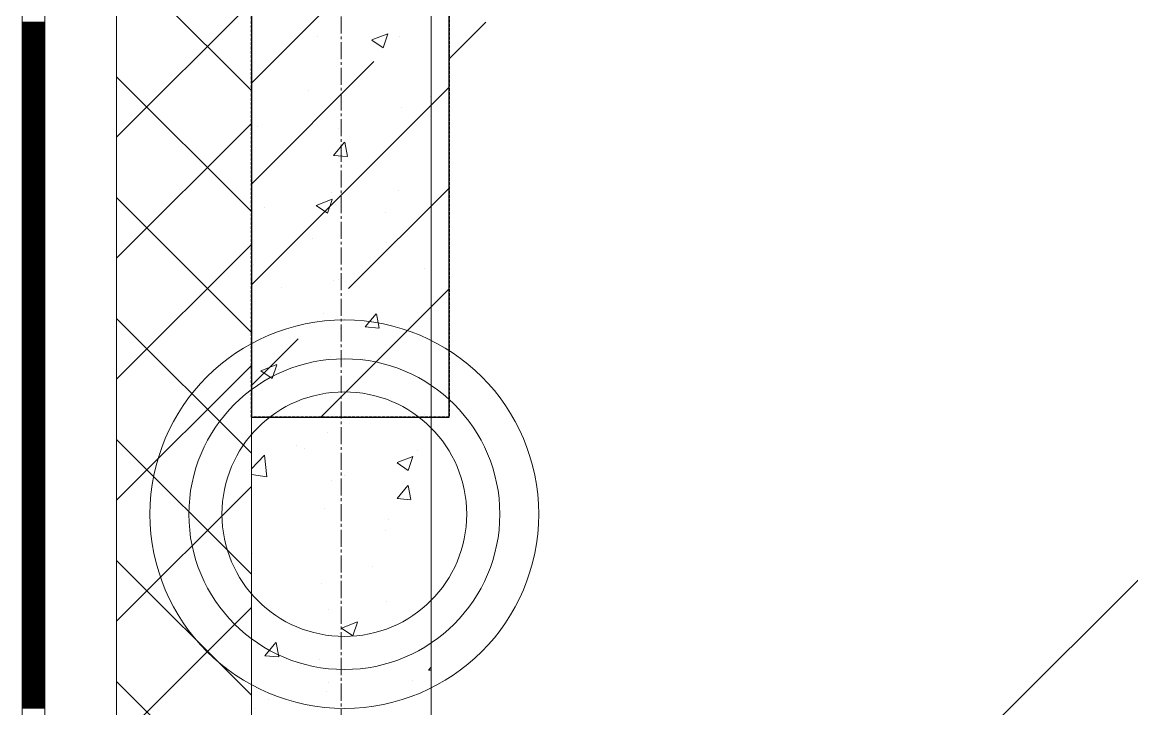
# Model space of a CAD drawing. Header units: millimetres. Extents: x 538266 to 1167394, y 114608 to 637157.
# Drawn here: x 828883 to 830118, y 144338 to 145103 of the extents above; entities that cross this region are included whole.
import ezdxf
from ezdxf.enums import TextEntityAlignment as Align

# ---------------------------------------------------------------- set-up
doc = ezdxf.new("R2010")
doc.units = ezdxf.units.MM
for name, pattern in [('CENTER2', [28.575, 19.05, -3.175, 3.175, -3.175]), ('DASHED', [19.05, 12.7, -6.35]), ('HIDDEN2', [4.7625, 3.175, -1.5875])]:
    doc.linetypes.add(name, pattern=pattern)
doc.layers.get('Defpoints').update_dxf_attribs({"color": 140})
doc.layers.add('АР_Делит', color=120, linetype='Continuous', lineweight=0, plot=False)
for name, color, linetype, lineweight in [('АР_Колонны', 70, 'Continuous', 30), ('АР_Стены ЖБ', 7, 'Continuous', 35), ('АР_Стены ПЕНОблок', 52, 'Continuous', 20), ('АР_Тонкая', 254, 'Continuous', 5), ('АР_Утеплитель', 31, 'Continuous', 0), ('АР_Штриховка', 8, 'Continuous', 0)]:
    doc.layers.add(name, color=color, linetype=linetype, lineweight=lineweight)
doc.layers.add('РД_Оси_100', color=7, linetype='Continuous', lineweight=0, true_color=0x525252)
doc.layers.add('ФВ-5', color=7, linetype='Continuous')
doc.styles.add('style1', font='ARIALN.TTF')

# ---------------------------------------------------------------- blocks, each defined once
blk = doc.blocks.new('2_этаж')
at = {"layer": 'АР_Делит', "color": 18, "true_color": 0x000000}
for radius in [216.3, 173, 136.2]:
    blk.add_circle((672877, 144555.2), radius, dxfattribs=at)
at = {"layer": 'АР_Колонны', "color": 18, "linetype": 'HIDDEN2', "lineweight": 25, "true_color": 0x000000}
for p, q in [((672773.6, 144663.2), (672773.6, 145863.2)), ((672993.6, 145863.2), (672993.6, 144663.2)), ((672993.6, 144663.2), (672773.6, 144663.2))]:
    blk.add_line(p, q, dxfattribs=at)
at = {"layer": 'АР_Колонны', "color": 18, "linetype": 'Continuous', "lineweight": 15, "true_color": 0x000000}
for p, q in [((672773.6, 145863.2), (672773.6, 144663.2)), ((672773.6, 145863.2), (672773.6, 144663.2)), ((672993.6, 144663.2), (672993.6, 145863.2)), ((672993.6, 144663.2), (672993.6, 145863.2)), ((672773.6, 144663.2), (672993.6, 144663.2)), ((672773.6, 144663.2), (672993.6, 144663.2))]:
    blk.add_line(p, q, dxfattribs=at)
at = {"layer": 'АР_Стены ЖБ', "color": 18, "linetype": 'Continuous', "lineweight": 30, "true_color": 0x000000}
for p, q in [((672773.6, 145863.2), (672773.6, 144663.2)), ((672993.6, 144663.2), (672993.6, 145863.2)), ((672773.6, 144663.2), (672993.6, 144663.2))]:
    blk.add_line(p, q, dxfattribs=at)
at = {"layer": 'АР_Стены ПЕНОблок', "color": 18, "linetype": 'Continuous', "lineweight": 20, "true_color": 0x000000}
for p, q in [((672773.6, 213213.2), (672773.6, 137013.2)), ((672973.6, 137013.2), (672973.6, 213213.2))]:
    blk.add_line(p, q, dxfattribs=at)
at = {"layer": 'АР_Тонкая', "color": 18, "linetype": 'Continuous', "lineweight": 5, "true_color": 0x000000}
for p, q in [((672518.6, 213213.2), (672518.6, 137013.2)), ((672543.6, 213213.2), (672543.6, 137013.2)), ((672543.6, 137013.2), (672543.6, 213213.2)), ((672623.6, 137013.2), (672623.6, 213213.2))]:
    blk.add_line(p, q, dxfattribs=at)
at = {"layer": 'АР_Утеплитель', "color": 18, "linetype": 'Continuous', "lineweight": 0, "true_color": 0x000000}
for p, q in [((672623.6, 213213.2), (672623.6, 137013.2)), ((672773.6, 137013.2), (672773.6, 213213.2))]:
    blk.add_line(p, q, dxfattribs=at)
at = {"layer": 'АР_Штриховка', "color": 18, "linetype": 'Continuous', "lineweight": 5, "true_color": 0x000000}
for p, q in [((672773.6, 145035.2), (672993.6, 145255.2)), ((672937.9, 145087.3), (672937.9, 145087.3)), ((672773.6, 144922.9), (672909.9, 145059.2)), ((672773.6, 144810.7), (672993.6, 145030.7)), ((672881.8, 144806.6), (672993.6, 144918.4)), ((672850.7, 144663.2), (672993.6, 144806.2)), ((672853.7, 144778.6), (672853.7, 144778.6)), ((672773.6, 144698.4), (672825.7, 144750.5)), ((672966, 144666.3), (672966, 144666.3))]:
    blk.add_line(p, q, dxfattribs=at)
at = {"layer": 'АР_Штриховка', "color": 18, "linetype": 'Continuous', "lineweight": 0, "true_color": 0x000000}
for p, q in [((672773.6, 145027.1), (672623.6, 145177.1)), ((672623.6, 144975), (672773.6, 145125)), ((672518.6, 145103), (672543.6, 145103)), ((672518.6, 145102), (672543.6, 145102)), ((672518.6, 145101), (672543.6, 145101)), ((672518.6, 145100), (672543.6, 145100)), ((672518.6, 145099), (672543.6, 145099)), ((672518.6, 145098), (672543.6, 145098)), ((672518.6, 145097), (672543.6, 145097)), ((672518.6, 145096), (672543.6, 145096)), ((672518.6, 145095), (672543.6, 145095)), ((672518.6, 145094), (672543.6, 145094)), ((672518.6, 145093), (672543.6, 145093)), ((672518.6, 145092), (672543.6, 145092)), ((672518.6, 145091), (672543.6, 145091)), ((672518.6, 145090), (672543.6, 145090)), ((672518.6, 145089), (672543.6, 145089)), ((672518.6, 145088), (672543.6, 145088)), ((672518.6, 145087), (672543.6, 145087)), ((672518.6, 145086), (672543.6, 145086)), ((672518.6, 145085), (672543.6, 145085)), ((672518.6, 145084), (672543.6, 145084)), ((672518.6, 145083), (672543.6, 145083)), ((672518.6, 145082), (672543.6, 145082)), ((672518.6, 145081), (672543.6, 145081)), ((672518.6, 145080), (672543.6, 145080)), ((672846.9, 145087.1), (672846.9, 145087.1)), ((672907.6, 145083.3), (672925.4, 145090.1)), ((672907.6, 145083.1), (672920.2, 145074.6)), ((672920.2, 145074.6), (672925.4, 145090)), ((672518.6, 145079), (672543.6, 145079)), ((672518.6, 145078), (672543.6, 145078)), ((672518.6, 145077), (672543.6, 145077)), ((672518.6, 145076), (672543.6, 145076)), ((672518.6, 145075), (672543.6, 145075)), ((672518.6, 145074), (672543.6, 145074)), ((672518.6, 145073), (672543.6, 145073)), ((672518.6, 145072), (672543.6, 145072)), ((672518.6, 145071), (672543.6, 145071)), ((672518.6, 145070), (672543.6, 145070)), ((672518.6, 145069), (672543.6, 145069)), ((672518.6, 145068), (672543.6, 145068)), ((672518.6, 145067), (672543.6, 145067)), ((672873.7, 145069.4), (672873.7, 145069.4)), ((672518.6, 145066), (672543.6, 145066)), ((672518.6, 145065), (672543.6, 145065)), ((672518.6, 145064), (672543.6, 145064)), ((672518.6, 145063), (672543.6, 145063)), ((672518.6, 145062), (672543.6, 145062)), ((672518.6, 145061), (672543.6, 145061)), ((672518.6, 145060), (672543.6, 145060)), ((672518.6, 145059), (672543.6, 145059)), ((672518.6, 145058), (672543.6, 145058)), ((672518.6, 145057), (672543.6, 145057)), ((672518.6, 145056), (672543.6, 145056)), ((672518.6, 145055), (672543.6, 145055)), ((672873.6, 145065.5), (672873.6, 145065.5)), ((672518.6, 145054), (672543.6, 145054)), ((672518.6, 145053), (672543.6, 145053)), ((672518.6, 145052), (672543.6, 145052)), ((672518.6, 145051), (672543.6, 145051)), ((672518.6, 145050), (672543.6, 145050)), ((672518.6, 145049), (672543.6, 145049)), ((672518.6, 145048), (672543.6, 145048)), ((672518.6, 145047), (672543.6, 145047)), ((672518.6, 145046), (672543.6, 145046)), ((672518.6, 145045), (672543.6, 145045)), ((672518.6, 145044), (672543.6, 145044)), ((672518.6, 145043), (672543.6, 145043)), ((672773.6, 144892.4), (672623.6, 145042.4)), ((672518.6, 145042), (672543.6, 145042)), ((672518.6, 145041), (672543.6, 145041)), ((672518.6, 145040), (672543.6, 145040)), ((672518.6, 145039), (672543.6, 145039)), ((672518.6, 145038), (672543.6, 145038)), ((672518.6, 145037), (672543.6, 145037)), ((672518.6, 145036), (672543.6, 145036)), ((672518.6, 145035), (672543.6, 145035)), ((672518.6, 145034), (672543.6, 145034)), ((672518.6, 145033), (672543.6, 145033)), ((672518.6, 145032), (672543.6, 145032)), ((672518.6, 145031), (672543.6, 145031)), ((672518.6, 145030), (672543.6, 145030)), ((672518.6, 145029), (672543.6, 145029)), ((672518.6, 145028), (672543.6, 145028)), ((672518.6, 145027), (672543.6, 145027)), ((672518.6, 145026), (672543.6, 145026)), ((672518.6, 145025), (672543.6, 145025)), ((672518.6, 145024), (672543.6, 145024)), ((672518.6, 145023), (672543.6, 145023)), ((672518.6, 145022), (672543.6, 145022)), ((672518.6, 145021), (672543.6, 145021)), ((672518.6, 145020), (672543.6, 145020)), ((672518.6, 145019), (672543.6, 145019)), ((672518.6, 145018), (672543.6, 145018)), ((672837.2, 145026.6), (672837.2, 145026.6)), ((672972.8, 145020.9), (672972.8, 145020.9)), ((672518.6, 145017), (672543.6, 145017)), ((672518.6, 145016), (672543.6, 145016)), ((672518.6, 145015), (672543.6, 145015)), ((672518.6, 145014), (672543.6, 145014)), ((672518.6, 145013), (672543.6, 145013)), ((672518.6, 145012), (672543.6, 145012)), ((672518.6, 145011), (672543.6, 145011)), ((672518.6, 145010), (672543.6, 145010)), ((672518.6, 145009), (672543.6, 145009)), ((672518.6, 145008), (672543.6, 145008)), ((672518.6, 145007), (672543.6, 145007)), ((672518.6, 145006), (672543.6, 145006)), ((672940.5, 145008), (672940.5, 145008)), ((672518.6, 145005), (672543.6, 145005)), ((672518.6, 145004), (672543.6, 145004)), ((672518.6, 145003), (672543.6, 145003)), ((672518.6, 145002), (672543.6, 145002)), ((672518.6, 145001), (672543.6, 145001)), ((672518.6, 145000), (672543.6, 145000)), ((672518.6, 144999), (672543.6, 144999)), ((672518.6, 144998), (672543.6, 144998)), ((672518.6, 144997), (672543.6, 144997)), ((672518.6, 144996), (672543.6, 144996)), ((672518.6, 144995), (672543.6, 144995)), ((672518.6, 144994), (672543.6, 144994)), ((672518.6, 144993), (672543.6, 144993)), ((672518.6, 144992), (672543.6, 144992)), ((672518.6, 144991), (672543.6, 144991)), ((672518.6, 144990), (672543.6, 144990)), ((672518.6, 144989), (672543.6, 144989)), ((672518.6, 144988), (672543.6, 144988)), ((672518.6, 144987), (672543.6, 144987)), ((672518.6, 144986), (672543.6, 144986)), ((672518.6, 144985), (672543.6, 144985)), ((672518.6, 144984), (672543.6, 144984)), ((672518.6, 144983), (672543.6, 144983)), ((672518.6, 144982), (672543.6, 144982)), ((672518.6, 144981), (672543.6, 144981)), ((672623.6, 144840.3), (672773.6, 144990.3)), ((672780.1, 144986.9), (672780.1, 144986.9)), ((672870.6, 144984.8), (672870.6, 144984.8)), ((672518.6, 144980), (672543.6, 144980)), ((672518.6, 144979), (672543.6, 144979)), ((672518.6, 144978), (672543.6, 144978)), ((672518.6, 144977), (672543.6, 144977)), ((672518.6, 144976), (672543.6, 144976)), ((672518.6, 144975), (672543.6, 144975)), ((672518.6, 144974), (672543.6, 144974)), ((672518.6, 144973), (672543.6, 144973)), ((672518.6, 144972), (672543.6, 144972)), ((672518.6, 144971), (672543.6, 144971)), ((672518.6, 144970), (672543.6, 144970)), ((672518.6, 144969), (672543.6, 144969)), ((672865.1, 144954.8), (672877.3, 144969.4)), ((672880.4, 144953.5), (672877.5, 144969.4)), ((672518.6, 144968), (672543.6, 144968)), ((672518.6, 144967), (672543.6, 144967)), ((672518.6, 144966), (672543.6, 144966)), ((672518.6, 144965), (672543.6, 144965)), ((672518.6, 144964), (672543.6, 144964)), ((672518.6, 144963), (672543.6, 144963)), ((672518.6, 144962), (672543.6, 144962)), ((672518.6, 144961), (672543.6, 144961)), ((672518.6, 144960), (672543.6, 144960)), ((672518.6, 144959), (672543.6, 144959)), ((672518.6, 144958), (672543.6, 144958)), ((672518.6, 144957), (672543.6, 144957)), ((672518.6, 144956), (672543.6, 144956)), ((672518.6, 144955), (672543.6, 144955)), ((672518.6, 144954), (672543.6, 144954)), ((672518.6, 144953), (672543.6, 144953)), ((672518.6, 144952), (672543.6, 144952)), ((672518.6, 144951), (672543.6, 144951)), ((672518.6, 144950), (672543.6, 144950)), ((672518.6, 144949), (672543.6, 144949)), ((672518.6, 144948), (672543.6, 144948)), ((672518.6, 144947), (672543.6, 144947)), ((672518.6, 144946), (672543.6, 144946)), ((672518.6, 144945), (672543.6, 144945)), ((672518.6, 144944), (672543.6, 144944)), ((672865.1, 144954.8), (672880.3, 144953.4)), ((672518.6, 144943), (672543.6, 144943)), ((672518.6, 144942), (672543.6, 144942)), ((672518.6, 144941), (672543.6, 144941)), ((672518.6, 144940), (672543.6, 144940)), ((672518.6, 144939), (672543.6, 144939)), ((672518.6, 144938), (672543.6, 144938)), ((672518.6, 144937), (672543.6, 144937)), ((672518.6, 144936), (672543.6, 144936)), ((672518.6, 144935), (672543.6, 144935)), ((672518.6, 144934), (672543.6, 144934)), ((672518.6, 144933), (672543.6, 144933)), ((672518.6, 144932), (672543.6, 144932)), ((672518.6, 144931), (672543.6, 144931)), ((672518.6, 144930), (672543.6, 144930)), ((672518.6, 144929), (672543.6, 144929)), ((672518.6, 144928), (672543.6, 144928)), ((672518.6, 144927), (672543.6, 144927)), ((672518.6, 144926), (672543.6, 144926)), ((672518.6, 144925), (672543.6, 144925)), ((672518.6, 144924), (672543.6, 144924)), ((672518.6, 144923), (672543.6, 144923)), ((672518.6, 144922), (672543.6, 144922)), ((672518.6, 144921), (672543.6, 144921)), ((672518.6, 144920), (672543.6, 144920)), ((672518.6, 144919), (672543.6, 144919)), ((672518.6, 144918), (672543.6, 144918)), ((672518.6, 144917), (672543.6, 144917)), ((672518.6, 144916), (672543.6, 144916)), ((672518.6, 144915), (672543.6, 144915)), ((672518.6, 144914), (672543.6, 144914)), ((672518.6, 144913), (672543.6, 144913)), ((672518.6, 144912), (672543.6, 144912)), ((672518.6, 144911), (672543.6, 144911)), ((672518.6, 144910), (672543.6, 144910)), ((672518.6, 144909), (672543.6, 144909)), ((672518.6, 144908), (672543.6, 144908)), ((672518.6, 144907), (672543.6, 144907)), ((672773.6, 144757.7), (672623.6, 144907.7)), ((672863.1, 144913.9), (672863.1, 144913.9)), ((672873.7, 144907.8), (672873.7, 144907.8)), ((672937.3, 144916.2), (672937.3, 144916.2)), ((672518.6, 144906), (672543.6, 144906)), ((672518.6, 144905), (672543.6, 144905)), ((672518.6, 144904), (672543.6, 144904)), ((672518.6, 144903), (672543.6, 144903)), ((672518.6, 144902), (672543.6, 144902)), ((672518.6, 144901), (672543.6, 144901)), ((672518.6, 144900), (672543.6, 144900)), ((672518.6, 144899), (672543.6, 144899)), ((672518.6, 144898), (672543.6, 144898)), ((672518.6, 144897), (672543.6, 144897)), ((672518.6, 144896), (672543.6, 144896)), ((672518.6, 144895), (672543.6, 144895)), ((672787.8, 144896.8), (672787.8, 144896.8)), ((672845.8, 144899.1), (672863.6, 144905.9)), ((672845.8, 144899), (672858.4, 144890.4)), ((672858.4, 144890.4), (672863.6, 144905.8)), ((672867.6, 144900.3), (672867.6, 144900.3)), ((672518.6, 144894), (672543.6, 144894)), ((672518.6, 144893), (672543.6, 144893)), ((672518.6, 144892), (672543.6, 144892)), ((672518.6, 144891), (672543.6, 144891)), ((672518.6, 144890), (672543.6, 144890)), ((672518.6, 144889), (672543.6, 144889)), ((672518.6, 144888), (672543.6, 144888)), ((672518.6, 144887), (672543.6, 144887)), ((672518.6, 144886), (672543.6, 144886)), ((672518.6, 144885), (672543.6, 144885)), ((672518.6, 144884), (672543.6, 144884)), ((672518.6, 144883), (672543.6, 144883)), ((672518.6, 144882), (672543.6, 144882)), ((672923.3, 144891.1), (672923.3, 144891.1)), ((672518.6, 144881), (672543.6, 144881)), ((672518.6, 144880), (672543.6, 144880)), ((672518.6, 144879), (672543.6, 144879)), ((672518.6, 144878), (672543.6, 144878)), ((672518.6, 144877), (672543.6, 144877)), ((672518.6, 144876), (672543.6, 144876)), ((672518.6, 144875), (672543.6, 144875)), ((672518.6, 144874), (672543.6, 144874)), ((672518.6, 144873), (672543.6, 144873)), ((672518.6, 144872), (672543.6, 144872)), ((672518.6, 144871), (672543.6, 144871)), ((672518.6, 144870), (672543.6, 144870)), ((672518.6, 144869), (672543.6, 144869)), ((672518.6, 144868), (672543.6, 144868)), ((672518.6, 144867), (672543.6, 144867)), ((672518.6, 144866), (672543.6, 144866)), ((672518.6, 144865), (672543.6, 144865)), ((672518.6, 144864), (672543.6, 144864)), ((672518.6, 144863), (672543.6, 144863)), ((672518.6, 144862), (672543.6, 144862)), ((672518.6, 144861), (672543.6, 144861)), ((672518.6, 144860), (672543.6, 144860)), ((672518.6, 144859), (672543.6, 144859)), ((672518.6, 144858), (672543.6, 144858)), ((672841.3, 144862.7), (672841.3, 144862.7)), ((672923.9, 144858.2), (672923.9, 144858.2)), ((672518.6, 144857), (672543.6, 144857)), ((672518.6, 144856), (672543.6, 144856)), ((672518.6, 144855), (672543.6, 144855)), ((672518.6, 144854), (672543.6, 144854)), ((672518.6, 144853), (672543.6, 144853)), ((672518.6, 144852), (672543.6, 144852)), ((672518.6, 144851), (672543.6, 144851)), ((672518.6, 144850), (672543.6, 144850)), ((672518.6, 144849), (672543.6, 144849)), ((672518.6, 144848), (672543.6, 144848)), ((672518.6, 144847), (672543.6, 144847)), ((672518.6, 144846), (672543.6, 144846)), ((672518.6, 144845), (672543.6, 144845)), ((672623.6, 144705.6), (672773.6, 144855.6)), ((672518.6, 144844), (672543.6, 144844)), ((672518.6, 144843), (672543.6, 144843)), ((672518.6, 144842), (672543.6, 144842)), ((672518.6, 144841), (672543.6, 144841)), ((672518.6, 144840), (672543.6, 144840)), ((672518.6, 144839), (672543.6, 144839)), ((672518.6, 144838), (672543.6, 144838)), ((672518.6, 144837), (672543.6, 144837)), ((672518.6, 144836), (672543.6, 144836)), ((672518.6, 144835), (672543.6, 144835)), ((672518.6, 144834), (672543.6, 144834)), ((672518.6, 144833), (672543.6, 144833)), ((672775.8, 144832.7), (672775.8, 144832.7)), ((672518.6, 144832), (672543.6, 144832)), ((672518.6, 144831), (672543.6, 144831)), ((672518.6, 144830), (672543.6, 144830)), ((672518.6, 144829), (672543.6, 144829)), ((672518.6, 144828), (672543.6, 144828)), ((672518.6, 144827), (672543.6, 144827)), ((672518.6, 144826), (672543.6, 144826)), ((672518.6, 144825), (672543.6, 144825)), ((672518.6, 144824), (672543.6, 144824)), ((672518.6, 144823), (672543.6, 144823)), ((672518.6, 144822), (672543.6, 144822)), ((672518.6, 144821), (672543.6, 144821)), ((672966.7, 144828.7), (672966.7, 144828.7)), ((672518.6, 144820), (672543.6, 144820)), ((672518.6, 144819), (672543.6, 144819)), ((672518.6, 144818), (672543.6, 144818)), ((672518.6, 144817), (672543.6, 144817)), ((672518.6, 144816), (672543.6, 144816)), ((672518.6, 144815), (672543.6, 144815)), ((672518.6, 144814), (672543.6, 144814)), ((672518.6, 144813), (672543.6, 144813)), ((672518.6, 144812), (672543.6, 144812)), ((672518.6, 144811), (672543.6, 144811)), ((672518.6, 144810), (672543.6, 144810)), ((672518.6, 144809), (672543.6, 144809)), ((672518.6, 144808), (672543.6, 144808)), ((672864.5, 144815.7), (672864.5, 144815.7)), ((672870.5, 144816), (672870.5, 144816)), ((672518.6, 144807), (672543.6, 144807)), ((672518.6, 144806), (672543.6, 144806)), ((672518.6, 144805), (672543.6, 144805)), ((672518.6, 144804), (672543.6, 144804)), ((672518.6, 144803), (672543.6, 144803)), ((672518.6, 144802), (672543.6, 144802)), ((672518.6, 144801), (672543.6, 144801)), ((672518.6, 144800), (672543.6, 144800)), ((672518.6, 144799), (672543.6, 144799)), ((672518.6, 144798), (672543.6, 144798)), ((672518.6, 144797), (672543.6, 144797)), ((672518.6, 144796), (672543.6, 144796)), ((672806.9, 144807.6), (672806.9, 144807.6)), ((672518.6, 144795), (672543.6, 144795)), ((672518.6, 144794), (672543.6, 144794)), ((672518.6, 144793), (672543.6, 144793)), ((672518.6, 144792), (672543.6, 144792)), ((672518.6, 144791), (672543.6, 144791)), ((672518.6, 144790), (672543.6, 144790)), ((672518.6, 144789), (672543.6, 144789)), ((672518.6, 144788), (672543.6, 144788)), ((672518.6, 144787), (672543.6, 144787)), ((672518.6, 144786), (672543.6, 144786)), ((672518.6, 144785), (672543.6, 144785)), ((672518.6, 144784), (672543.6, 144784)), ((672518.6, 144783), (672543.6, 144783)), ((672518.6, 144782), (672543.6, 144782)), ((672518.6, 144781), (672543.6, 144781)), ((672518.6, 144780), (672543.6, 144780)), ((672518.6, 144779), (672543.6, 144779)), ((672518.6, 144778), (672543.6, 144778)), ((672518.6, 144777), (672543.6, 144777)), ((672518.6, 144776), (672543.6, 144776)), ((672518.6, 144775), (672543.6, 144775)), ((672518.6, 144774), (672543.6, 144774)), ((672518.6, 144773), (672543.6, 144773)), ((672518.6, 144772), (672543.6, 144772)), ((672518.6, 144771), (672543.6, 144771)), ((672773.6, 144623), (672623.6, 144773)), ((672900.3, 144763.7), (672912.6, 144778.3)), ((672915.7, 144762.4), (672912.7, 144778.3)), ((672518.6, 144770), (672543.6, 144770)), ((672518.6, 144769), (672543.6, 144769)), ((672518.6, 144768), (672543.6, 144768)), ((672518.6, 144767), (672543.6, 144767)), ((672518.6, 144766), (672543.6, 144766)), ((672518.6, 144765), (672543.6, 144765)), ((672518.6, 144764), (672543.6, 144764)), ((672518.6, 144763), (672543.6, 144763)), ((672518.6, 144762), (672543.6, 144762)), ((672518.6, 144761), (672543.6, 144761)), ((672518.6, 144760), (672543.6, 144760)), ((672518.6, 144759), (672543.6, 144759)), ((672872.8, 144762), (672872.8, 144762)), ((672900.3, 144763.7), (672915.5, 144762.4)), ((672518.6, 144758), (672543.6, 144758)), ((672518.6, 144757), (672543.6, 144757)), ((672518.6, 144756), (672543.6, 144756)), ((672518.6, 144755), (672543.6, 144755)), ((672518.6, 144754), (672543.6, 144754)), ((672518.6, 144753), (672543.6, 144753)), ((672518.6, 144752), (672543.6, 144752)), ((672518.6, 144751), (672543.6, 144751)), ((672518.6, 144750), (672543.6, 144750)), ((672518.6, 144749), (672543.6, 144749)), ((672518.6, 144748), (672543.6, 144748)), ((672518.6, 144747), (672543.6, 144747)), ((672518.6, 144746), (672543.6, 144746)), ((672518.6, 144745), (672543.6, 144745)), ((672518.6, 144744), (672543.6, 144744)), ((672518.6, 144743), (672543.6, 144743)), ((672518.6, 144742), (672543.6, 144742)), ((672518.6, 144741), (672543.6, 144741)), ((672518.6, 144740), (672543.6, 144740)), ((672518.6, 144739), (672543.6, 144739)), ((672518.6, 144738), (672543.6, 144738)), ((672518.6, 144737), (672543.6, 144737)), ((672518.6, 144736), (672543.6, 144736)), ((672518.6, 144735), (672543.6, 144735)), ((672518.6, 144734), (672543.6, 144734)), ((672872.8, 144743.8), (672872.8, 144743.8)), ((672518.6, 144733), (672543.6, 144733)), ((672518.6, 144732), (672543.6, 144732)), ((672518.6, 144731), (672543.6, 144731)), ((672518.6, 144730), (672543.6, 144730)), ((672518.6, 144729), (672543.6, 144729)), ((672518.6, 144728), (672543.6, 144728)), ((672518.6, 144727), (672543.6, 144727)), ((672518.6, 144726), (672543.6, 144726)), ((672518.6, 144725), (672543.6, 144725)), ((672518.6, 144724), (672543.6, 144724)), ((672518.6, 144723), (672543.6, 144723)), ((672518.6, 144722), (672543.6, 144722)), ((672784, 144714.9), (672801.8, 144721.7)), ((672796.6, 144706.2), (672801.7, 144721.6)), ((672861.4, 144731.1), (672861.4, 144731.1)), ((672899.8, 144728.5), (672899.8, 144728.5)), ((672518.6, 144721), (672543.6, 144721)), ((672518.6, 144720), (672543.6, 144720)), ((672518.6, 144719), (672543.6, 144719)), ((672518.6, 144718), (672543.6, 144718)), ((672518.6, 144717), (672543.6, 144717)), ((672518.6, 144716), (672543.6, 144716)), ((672518.6, 144715), (672543.6, 144715)), ((672518.6, 144714), (672543.6, 144714)), ((672518.6, 144713), (672543.6, 144713)), ((672518.6, 144712), (672543.6, 144712)), ((672518.6, 144711), (672543.6, 144711)), ((672518.6, 144710), (672543.6, 144710)), ((672518.6, 144709), (672543.6, 144709)), ((672623.6, 144570.9), (672773.6, 144720.9)), ((672784, 144714.8), (672796.6, 144706.2)), ((672803.6, 144715.8), (672803.6, 144715.8)), ((672518.6, 144708), (672543.6, 144708)), ((672518.6, 144707), (672543.6, 144707)), ((672518.6, 144706), (672543.6, 144706)), ((672518.6, 144705), (672543.6, 144705)), ((672518.6, 144704), (672543.6, 144704)), ((672518.6, 144703), (672543.6, 144703)), ((672518.6, 144702), (672543.6, 144702)), ((672518.6, 144701), (672543.6, 144701)), ((672518.6, 144700), (672543.6, 144700)), ((672518.6, 144699), (672543.6, 144699)), ((672518.6, 144698), (672543.6, 144698)), ((672518.6, 144697), (672543.6, 144697)), ((672518.6, 144696), (672543.6, 144696)), ((672518.6, 144695), (672543.6, 144695)), ((672518.6, 144694), (672543.6, 144694)), ((672518.6, 144693), (672543.6, 144693)), ((672518.6, 144692), (672543.6, 144692)), ((672518.6, 144691), (672543.6, 144691)), ((672518.6, 144690), (672543.6, 144690)), ((672518.6, 144689), (672543.6, 144689)), ((672518.6, 144688), (672543.6, 144688)), ((672518.6, 144687), (672543.6, 144687)), ((672518.6, 144686), (672543.6, 144686)), ((672518.6, 144685), (672543.6, 144685)), ((672518.6, 144684), (672543.6, 144684)), ((672518.6, 144683), (672543.6, 144683)), ((672518.6, 144682), (672543.6, 144682)), ((672518.6, 144681), (672543.6, 144681)), ((672518.6, 144680), (672543.6, 144680)), ((672518.6, 144679), (672543.6, 144679)), ((672518.6, 144678), (672543.6, 144678)), ((672518.6, 144677), (672543.6, 144677)), ((672518.6, 144676), (672543.6, 144676)), ((672518.6, 144675), (672543.6, 144675)), ((672518.6, 144674), (672543.6, 144674)), ((672518.6, 144673), (672543.6, 144673)), ((672518.6, 144672), (672543.6, 144672)), ((672518.6, 144671), (672543.6, 144671)), ((672518.6, 144670), (672543.6, 144670)), ((672518.6, 144669), (672543.6, 144669)), ((672518.6, 144668), (672543.6, 144668)), ((672518.6, 144667), (672543.6, 144667)), ((672518.6, 144666), (672543.6, 144666)), ((672518.6, 144665), (672543.6, 144665)), ((672518.6, 144664), (672543.6, 144664)), ((672518.6, 144663), (672543.6, 144663)), ((672518.6, 144662), (672543.6, 144662)), ((672518.6, 144661), (672543.6, 144661)), ((672518.6, 144660), (672543.6, 144660)), ((672518.6, 144659), (672543.6, 144659)), ((672518.6, 144658), (672543.6, 144658)), ((672518.6, 144657), (672543.6, 144657)), ((672518.6, 144656), (672543.6, 144656)), ((672518.6, 144655), (672543.6, 144655)), ((672518.6, 144654), (672543.6, 144654)), ((672518.6, 144653), (672543.6, 144653)), ((672518.6, 144652), (672543.6, 144652)), ((672518.6, 144651), (672543.6, 144651)), ((672518.6, 144650), (672543.6, 144650)), ((672518.6, 144649), (672543.6, 144649)), ((672518.6, 144648), (672543.6, 144648)), ((672518.6, 144647), (672543.6, 144647)), ((672518.6, 144646), (672543.6, 144646)), ((672518.6, 144645), (672543.6, 144645)), ((672518.6, 144644), (672543.6, 144644)), ((672518.6, 144643), (672543.6, 144643)), ((672518.6, 144642), (672543.6, 144642)), ((672518.6, 144641), (672543.6, 144641)), ((672518.6, 144640), (672543.6, 144640)), ((672518.6, 144639), (672543.6, 144639)), ((672518.6, 144638), (672543.6, 144638)), ((672518.6, 144637), (672543.6, 144637)), ((672518.6, 144636), (672543.6, 144636)), ((672518.6, 144635), (672543.6, 144635)), ((672773.6, 144488.3), (672623.6, 144638.3)), ((672858.3, 144646.6), (672858.3, 144646.6)), ((672518.6, 144634), (672543.6, 144634)), ((672518.6, 144633), (672543.6, 144633)), ((672518.6, 144632), (672543.6, 144632)), ((672518.6, 144631), (672543.6, 144631)), ((672518.6, 144630), (672543.6, 144630)), ((672518.6, 144629), (672543.6, 144629)), ((672518.6, 144628), (672543.6, 144628)), ((672518.6, 144627), (672543.6, 144627)), ((672518.6, 144626), (672543.6, 144626)), ((672518.6, 144625), (672543.6, 144625)), ((672518.6, 144624), (672543.6, 144624)), ((672518.6, 144623), (672543.6, 144623)), ((672823.4, 144632.2), (672823.4, 144632.2)), ((672833, 144628.3), (672833, 144628.3)), ((672958.9, 144626.5), (672958.9, 144626.5)), ((672518.6, 144622), (672543.6, 144622)), ((672518.6, 144621), (672543.6, 144621)), ((672518.6, 144620), (672543.6, 144620)), ((672518.6, 144619), (672543.6, 144619)), ((672518.6, 144618), (672543.6, 144618)), ((672518.6, 144617), (672543.6, 144617)), ((672518.6, 144616), (672543.6, 144616)), ((672518.6, 144615), (672543.6, 144615)), ((672518.6, 144614), (672543.6, 144614)), ((672518.6, 144613), (672543.6, 144613)), ((672518.6, 144612), (672543.6, 144612)), ((672518.6, 144611), (672543.6, 144611)), ((672773.6, 144605.7), (672788.1, 144620.8)), ((672790.9, 144596.7), (672788.1, 144620.8)), ((672935.6, 144612.6), (672953.4, 144619.5)), ((672935.6, 144612.5), (672948.2, 144604)), ((672948.2, 144604), (672953.4, 144619.3)), ((672518.6, 144610), (672543.6, 144610)), ((672518.6, 144609), (672543.6, 144609)), ((672518.6, 144608), (672543.6, 144608)), ((672518.6, 144607), (672543.6, 144607)), ((672518.6, 144606), (672543.6, 144606)), ((672518.6, 144605), (672543.6, 144605)), ((672518.6, 144604), (672543.6, 144604)), ((672518.6, 144603), (672543.6, 144603)), ((672518.6, 144602), (672543.6, 144602)), ((672518.6, 144601), (672543.6, 144601)), ((672518.6, 144600), (672543.6, 144600)), ((672518.6, 144599), (672543.6, 144599)), ((672518.6, 144598), (672543.6, 144598)), ((672773.6, 144599.3), (672790.9, 144596.6)), ((672876.9, 144598.1), (672876.9, 144598.1)), ((672518.6, 144597), (672543.6, 144597)), ((672518.6, 144596), (672543.6, 144596)), ((672518.6, 144595), (672543.6, 144595)), ((672518.6, 144594), (672543.6, 144594)), ((672518.6, 144593), (672543.6, 144593)), ((672518.6, 144592), (672543.6, 144592)), ((672518.6, 144591), (672543.6, 144591)), ((672518.6, 144590), (672543.6, 144590)), ((672518.6, 144589), (672543.6, 144589)), ((672518.6, 144588), (672543.6, 144588)), ((672518.6, 144587), (672543.6, 144587)), ((672518.6, 144586), (672543.6, 144586)), ((672623.6, 144436.2), (672773.6, 144586.2)), ((672862.3, 144592.3), (672862.3, 144592.3)), ((672935.6, 144572.7), (672947.8, 144587.3)), ((672950.9, 144571.4), (672948, 144587.3)), ((672518.6, 144585), (672543.6, 144585)), ((672518.6, 144584), (672543.6, 144584)), ((672518.6, 144583), (672543.6, 144583)), ((672518.6, 144582), (672543.6, 144582)), ((672518.6, 144581), (672543.6, 144581)), ((672518.6, 144580), (672543.6, 144580)), ((672518.6, 144579), (672543.6, 144579)), ((672518.6, 144578), (672543.6, 144578)), ((672518.6, 144577), (672543.6, 144577)), ((672518.6, 144576), (672543.6, 144576)), ((672518.6, 144575), (672543.6, 144575)), ((672518.6, 144574), (672543.6, 144574)), ((672518.6, 144573), (672543.6, 144573)), ((672518.6, 144572), (672543.6, 144572)), ((672518.6, 144571), (672543.6, 144571)), ((672518.6, 144570), (672543.6, 144570)), ((672518.6, 144569), (672543.6, 144569)), ((672518.6, 144568), (672543.6, 144568)), ((672518.6, 144567), (672543.6, 144567)), ((672518.6, 144566), (672543.6, 144566)), ((672518.6, 144565), (672543.6, 144565)), ((672518.6, 144564), (672543.6, 144564)), ((672518.6, 144563), (672543.6, 144563)), ((672518.6, 144562), (672543.6, 144562)), ((672518.6, 144561), (672543.6, 144561)), ((672855.2, 144562), (672855.2, 144562)), ((672935.6, 144572.7), (672950.8, 144571.3)), ((672518.6, 144560), (672543.6, 144560)), ((672518.6, 144559), (672543.6, 144559)), ((672518.6, 144558), (672543.6, 144558)), ((672518.6, 144557), (672543.6, 144557)), ((672518.6, 144556), (672543.6, 144556)), ((672518.6, 144555), (672543.6, 144555)), ((672518.6, 144554), (672543.6, 144554)), ((672518.6, 144553), (672543.6, 144553)), ((672518.6, 144552), (672543.6, 144552)), ((672518.6, 144551), (672543.6, 144551)), ((672518.6, 144550), (672543.6, 144550)), ((672518.6, 144549), (672543.6, 144549)), ((672926.6, 144549.3), (672926.6, 144549.3)), ((672518.6, 144548), (672543.6, 144548)), ((672518.6, 144547), (672543.6, 144547)), ((672518.6, 144546), (672543.6, 144546)), ((672518.6, 144545), (672543.6, 144545)), ((672518.6, 144544), (672543.6, 144544)), ((672518.6, 144543), (672543.6, 144543)), ((672518.6, 144542), (672543.6, 144542)), ((672518.6, 144541), (672543.6, 144541)), ((672518.6, 144540), (672543.6, 144540)), ((672518.6, 144539), (672543.6, 144539)), ((672518.6, 144538), (672543.6, 144538)), ((672518.6, 144537), (672543.6, 144537)), ((672923.2, 144536.5), (672923.2, 144536.5)), ((672518.6, 144536), (672543.6, 144536)), ((672518.6, 144535), (672543.6, 144535)), ((672518.6, 144534), (672543.6, 144534)), ((672518.6, 144533), (672543.6, 144533)), ((672518.6, 144532), (672543.6, 144532)), ((672518.6, 144531), (672543.6, 144531)), ((672518.6, 144530), (672543.6, 144530)), ((672518.6, 144529), (672543.6, 144529)), ((672518.6, 144528), (672543.6, 144528)), ((672518.6, 144527), (672543.6, 144527)), ((672518.6, 144526), (672543.6, 144526)), ((672518.6, 144525), (672543.6, 144525)), ((672518.6, 144524), (672543.6, 144524)), ((672518.6, 144523), (672543.6, 144523)), ((672518.6, 144522), (672543.6, 144522)), ((672518.6, 144521), (672543.6, 144521)), ((672518.6, 144520), (672543.6, 144520)), ((672518.6, 144519), (672543.6, 144519)), ((672518.6, 144518), (672543.6, 144518)), ((672518.6, 144517), (672543.6, 144517)), ((672518.6, 144516), (672543.6, 144516)), ((672518.6, 144515), (672543.6, 144515)), ((672518.6, 144514), (672543.6, 144514)), ((672518.6, 144513), (672543.6, 144513)), ((672518.6, 144512), (672543.6, 144512)), ((672518.6, 144511), (672543.6, 144511)), ((672518.6, 144510), (672543.6, 144510)), ((672518.6, 144509), (672543.6, 144509)), ((672518.6, 144508), (672543.6, 144508)), ((672518.6, 144507), (672543.6, 144507)), ((672518.6, 144506), (672543.6, 144506)), ((672518.6, 144505), (672543.6, 144505)), ((672518.6, 144504), (672543.6, 144504)), ((672518.6, 144503), (672543.6, 144503)), ((672518.6, 144502), (672543.6, 144502)), ((672518.6, 144501), (672543.6, 144501)), ((672518.6, 144500), (672543.6, 144500)), ((672518.6, 144499), (672543.6, 144499)), ((672773.6, 144353.6), (672623.6, 144503.6)), ((672775.1, 144511.1), (672775.1, 144511.1)), ((672518.6, 144498), (672543.6, 144498)), ((672518.6, 144497), (672543.6, 144497)), ((672518.6, 144496), (672543.6, 144496)), ((672518.6, 144495), (672543.6, 144495)), ((672518.6, 144494), (672543.6, 144494)), ((672518.6, 144493), (672543.6, 144493)), ((672518.6, 144492), (672543.6, 144492)), ((672518.6, 144491), (672543.6, 144491)), ((672518.6, 144490), (672543.6, 144490)), ((672518.6, 144489), (672543.6, 144489)), ((672518.6, 144488), (672543.6, 144488)), ((672518.6, 144487), (672543.6, 144487)), ((672908.4, 144497.4), (672908.4, 144497.4)), ((672518.6, 144486), (672543.6, 144486)), ((672518.6, 144485), (672543.6, 144485)), ((672518.6, 144484), (672543.6, 144484)), ((672518.6, 144483), (672543.6, 144483)), ((672518.6, 144482), (672543.6, 144482)), ((672518.6, 144481), (672543.6, 144481)), ((672518.6, 144480), (672543.6, 144480)), ((672518.6, 144479), (672543.6, 144479)), ((672518.6, 144478), (672543.6, 144478)), ((672518.6, 144477), (672543.6, 144477)), ((672518.6, 144476), (672543.6, 144476)), ((672518.6, 144475), (672543.6, 144475)), ((672852.1, 144477.5), (672852.1, 144477.5)), ((672518.6, 144474), (672543.6, 144474)), ((672518.6, 144473), (672543.6, 144473)), ((672518.6, 144472), (672543.6, 144472)), ((672518.6, 144471), (672543.6, 144471)), ((672518.6, 144470), (672543.6, 144470)), ((672518.6, 144469), (672543.6, 144469)), ((672518.6, 144468), (672543.6, 144468)), ((672518.6, 144467), (672543.6, 144467)), ((672518.6, 144466), (672543.6, 144466)), ((672518.6, 144465), (672543.6, 144465)), ((672518.6, 144464), (672543.6, 144464)), ((672518.6, 144463), (672543.6, 144463)), ((672518.6, 144462), (672543.6, 144462)), ((672518.6, 144461), (672543.6, 144461)), ((672518.6, 144460), (672543.6, 144460)), ((672518.6, 144459), (672543.6, 144459)), ((672518.6, 144458), (672543.6, 144458)), ((672518.6, 144457), (672543.6, 144457)), ((672518.6, 144456), (672543.6, 144456)), ((672518.6, 144455), (672543.6, 144455)), ((672518.6, 144454), (672543.6, 144454)), ((672518.6, 144453), (672543.6, 144453)), ((672518.6, 144452), (672543.6, 144452)), ((672518.6, 144451), (672543.6, 144451)), ((672518.6, 144450), (672543.6, 144450)), ((672623.6, 144301.4), (672773.6, 144451.4)), ((672923.4, 144457.4), (672923.4, 144457.4)), ((672518.6, 144449), (672543.6, 144449)), ((672518.6, 144448), (672543.6, 144448)), ((672518.6, 144447), (672543.6, 144447)), ((672518.6, 144446), (672543.6, 144446)), ((672518.6, 144445), (672543.6, 144445)), ((672518.6, 144444), (672543.6, 144444)), ((672518.6, 144443), (672543.6, 144443)), ((672518.6, 144442), (672543.6, 144442)), ((672518.6, 144441), (672543.6, 144441)), ((672518.6, 144440), (672543.6, 144440)), ((672518.6, 144439), (672543.6, 144439)), ((672518.6, 144438), (672543.6, 144438)), ((672859.8, 144449.1), (672859.8, 144449.1)), ((672518.6, 144437), (672543.6, 144437)), ((672518.6, 144436), (672543.6, 144436)), ((672518.6, 144435), (672543.6, 144435)), ((672518.6, 144434), (672543.6, 144434)), ((672518.6, 144433), (672543.6, 144433)), ((672518.6, 144432), (672543.6, 144432)), ((672518.6, 144431), (672543.6, 144431)), ((672518.6, 144430), (672543.6, 144430)), ((672518.6, 144429), (672543.6, 144429)), ((672518.6, 144428), (672543.6, 144428)), ((672518.6, 144427), (672543.6, 144427)), ((672518.6, 144426), (672543.6, 144426)), ((672518.6, 144425), (672543.6, 144425)), ((672873.8, 144428.4), (672891.6, 144435.3)), ((672873.8, 144428.3), (672886.4, 144419.8)), ((672886.4, 144419.8), (672891.6, 144435.1)), ((672518.6, 144424), (672543.6, 144424)), ((672518.6, 144423), (672543.6, 144423)), ((672518.6, 144422), (672543.6, 144422)), ((672518.6, 144421), (672543.6, 144421)), ((672518.6, 144420), (672543.6, 144420)), ((672518.6, 144419), (672543.6, 144419)), ((672518.6, 144418), (672543.6, 144418)), ((672518.6, 144417), (672543.6, 144417)), ((672518.6, 144416), (672543.6, 144416)), ((672518.6, 144415), (672543.6, 144415)), ((672518.6, 144414), (672543.6, 144414)), ((672518.6, 144413), (672543.6, 144413)), ((672872.1, 144422.2), (672872.1, 144422.2)), ((672518.6, 144412), (672543.6, 144412)), ((672518.6, 144411), (672543.6, 144411)), ((672518.6, 144410), (672543.6, 144410)), ((672518.6, 144409), (672543.6, 144409)), ((672518.6, 144408), (672543.6, 144408)), ((672518.6, 144407), (672543.6, 144407)), ((672518.6, 144406), (672543.6, 144406)), ((672518.6, 144405), (672543.6, 144405)), ((672518.6, 144404), (672543.6, 144404)), ((672518.6, 144403), (672543.6, 144403)), ((672518.6, 144402), (672543.6, 144402)), ((672518.6, 144401), (672543.6, 144401)), ((672788.6, 144397.5), (672800.9, 144412.1)), ((672804, 144396.2), (672801, 144412.2)), ((672518.6, 144400), (672543.6, 144400)), ((672518.6, 144399), (672543.6, 144399)), ((672518.6, 144398), (672543.6, 144398)), ((672518.6, 144397), (672543.6, 144397)), ((672518.6, 144396), (672543.6, 144396)), ((672518.6, 144395), (672543.6, 144395)), ((672518.6, 144394), (672543.6, 144394)), ((672518.6, 144393), (672543.6, 144393)), ((672518.6, 144392), (672543.6, 144392)), ((672518.6, 144391), (672543.6, 144391)), ((672518.6, 144390), (672543.6, 144390)), ((672518.6, 144389), (672543.6, 144389)), ((672518.6, 144388), (672543.6, 144388)), ((672788.6, 144397.5), (672803.8, 144396.2)), ((672849, 144392.9), (672849, 144392.9)), ((672518.6, 144387), (672543.6, 144387)), ((672518.6, 144386), (672543.6, 144386)), ((672518.6, 144385), (672543.6, 144385)), ((672518.6, 144384), (672543.6, 144384)), ((672518.6, 144383), (672543.6, 144383)), ((672518.6, 144382), (672543.6, 144382)), ((672518.6, 144381), (672543.6, 144381)), ((672518.6, 144380), (672543.6, 144380)), ((672518.6, 144379), (672543.6, 144379)), ((672518.6, 144378), (672543.6, 144378)), ((672518.6, 144377), (672543.6, 144377)), ((672518.6, 144376), (672543.6, 144376)), ((672970.8, 144381.6), (672973.6, 144384.9)), ((672970.8, 144381.6), (672973.6, 144381.4)), ((672518.6, 144375), (672543.6, 144375)), ((672518.6, 144374), (672543.6, 144374)), ((672518.6, 144373), (672543.6, 144373)), ((672518.6, 144372), (672543.6, 144372)), ((672518.6, 144371), (672543.6, 144371)), ((672518.6, 144370), (672543.6, 144370)), ((672518.6, 144369), (672543.6, 144369)), ((672518.6, 144368), (672543.6, 144368)), ((672518.6, 144367), (672543.6, 144367)), ((672518.6, 144366), (672543.6, 144366)), ((672518.6, 144365), (672543.6, 144365)), ((672518.6, 144364), (672543.6, 144364)), ((672773.6, 144218.9), (672623.6, 144368.9)), ((672858.9, 144367.6), (672858.9, 144367.6)), ((672952.8, 144369.9), (672952.8, 144369.9)), ((672518.6, 144363), (672543.6, 144363)), ((672518.6, 144362), (672543.6, 144362)), ((672518.6, 144361), (672543.6, 144361)), ((672518.6, 144360), (672543.6, 144360)), ((672518.6, 144359), (672543.6, 144359)), ((672518.6, 144358), (672543.6, 144358)), ((672518.6, 144357), (672543.6, 144357)), ((672518.6, 144356), (672543.6, 144356)), ((672518.6, 144355), (672543.6, 144355)), ((672518.6, 144354), (672543.6, 144354)), ((672518.6, 144353), (672543.6, 144353)), ((672518.6, 144352), (672543.6, 144352)), ((672518.6, 144351), (672543.6, 144351)), ((672856.6, 144357.3), (672856.6, 144357.3)), ((672518.6, 144350), (672543.6, 144350)), ((672518.6, 144349), (672543.6, 144349)), ((672518.6, 144348), (672543.6, 144348)), ((672518.6, 144347), (672543.6, 144347)), ((672518.6, 144346), (672543.6, 144346)), ((672518.6, 144345), (672543.6, 144345)), ((672518.6, 144344), (672543.6, 144344)), ((672518.6, 144343), (672543.6, 144343)), ((672518.6, 144342), (672543.6, 144342)), ((672518.6, 144341), (672543.6, 144341)), ((672518.6, 144340), (672543.6, 144340)), ((672518.6, 144339), (672543.6, 144339)), ((672776.9, 144339.2), (672776.9, 144339.2)), ((672793, 144348.9), (672793, 144348.9))]:
    blk.add_line(p, q, dxfattribs=at)
at = {"layer": 'Defpoints', "color": 18, "true_color": 0x000000, "style": 'style1'}
for p in [(677970.6, 219836.4), (678101.2, 211681.4)]:
    blk.add_attdef('АР-ПОМЕЩЕНИЕ:НАИМЕНОВАНИЕ', text='', height=100, dxfattribs=at).set_placement(p, align=Align.MIDDLE)
blk = doc.blocks.new('СОШ_2200_АР_ОСИ_М100_28.05.24')
at = {"layer": 'АР_Делит', "color": 251, "linetype": 'DASHED', "true_color": 0x636466}
blk.add_lwpolyline([(114955, 135155), (114955, -355), (93595.036, -355), (93595.036, 13855), (94145, 13855), (94145, 68320), (66055, 68320), (66055, 13857.73), (83455, 13857.73), (83455, -355), (45245, -355), (45245, 13145), (44695, 13145), (44695, 26755), (45245, 26755), (45245, 68320), (20455, 68320), (20455, 26755), (27955, 26755), (27955, 13145), (-355, 13145), (-355, 100855)], dxfattribs=at)
at = {"layer": 'РД_Оси_100', "color": 251, "linetype": 'CENTER2', "true_color": 0x636466}
blk.add_line((0, -6155), (0, 139938.679), dxfattribs=at)

msp = doc.modelspace()

# ---------------------------------------------------------------- hatches: boundary and pattern name
at = {"layer": 'ФВ-5'}
h = msp.add_hatch(dxfattribs=at)
h.set_pattern_fill('ANSI31', color=3, scale=300)
h.paths.add_polyline_path([(856937.8, 141853.3), (856717.8, 141633.3), (856717.8, 141593.8), (856417.8, 141593.8), (856417.8, 142493.8), (856717.8, 142493.8), (856717.8, 142082.3), (856937.8, 142302.3), (856937.8, 143613.2), (856037.8, 143613.2), (856037.8, 143603.2), (853264, 143603.2, -0.558775), (852895.5, 143603.2), (851387.8, 143603.2, -0.414214), (851687.8, 143303.2, -1), (851087.8, 143303.2, -0.414214), (851387.8, 143603.2), (850280.2, 143603.2, -0.558775), (849911.7, 143603.2), (849137.8, 143603.2), (848237.8, 143603.2), (847307.8, 143603.2), (847307.8, 143383.2), (846937.8, 143383.2), (846937.8, 143453.2), (846937.8, 143603.2), (846437.8, 143603.2), (846437.8, 142703.2), (846737.8, 142703.2), (846737.8, 142583.2), (846317.8, 142583.2), (846317.8, 143603.2), (845837.8, 143603.2), (842357.8, 143603.2), (842357.8, 143383.2), (842067.8, 143383.2), (842067.8, 143603.2), (841437.8, 143603.2), (839882.8, 143603.2, -0.333315), (840098.8, 143315.3, -1), (839498.8, 143315.3, -0.333315), (839714.7, 143603.2), (838680.2, 143603.2, -0.558775), (838311.7, 143603.2), (837507.8, 143603.2), (837507.8, 143383.2), (837137.8, 143383.2), (837137.8, 141363.2), (837147.8, 141363.2), (837147.8, 140163.2), (837137.8, 136013.2), (837202.3, 136013.2, -0.618518), (837589.5, 136013.2), (840886.2, 136013.2, -0.618518), (841273.3, 136013.2), (841437.8, 136013.2), (841437.8, 136033.2), (842313.7, 136033.2, -0.582347), (842689.5, 136013.2), (843586.2, 136013.2, -0.618518), (843973.3, 136013.2), (844402.3, 136013.2, -0.618518), (844789.5, 136013.2), (845837.8, 136013.2), (845837.8, 136033.2), (847037.8, 136033.2), (848237.8, 136030.6), (848237.8, 136033.2), (849137.8, 136033.2), (850195.6, 136030.2, -0.587964), (850573.3, 136013.2), (851002.3, 136013.2, -0.618518), (851389.5, 136013.2), (852286.2, 136013.2, -0.618518), (852673.3, 136013.2), (853102.3, 136013.2, -0.618518), (853489.5, 136013.2), (855286.2, 136013.2, -0.618518), (855673.3, 136013.2), (856036.9, 136013.2), (856037.8, 136014.1), (856037.8, 136313.2), (856786, 136313.2), (856937.8, 136465.1)])
h.paths.add_polyline_path([(851418, 140993.2), (851968, 140993.2, -1), (851968, 140393.2), (851418, 140393.2, -1)], flags=16)
h.paths.add_polyline_path([(847057.6, 139675.2, -1), (846624.9, 139675.2, -1)], flags=16)
h.paths.add_polyline_path([(847014.3, 139675.2, -1), (846668.2, 139675.2, -1)], flags=0)
h.paths.add_polyline_path([(846977.4, 139675.2, -1), (846705, 139675.2, -1)], flags=0)
h.paths.add_polyline_path([(846737.8, 141603.2), (846437.8, 141603.2), (846437.8, 142503.2), (846737.8, 142503.2)], flags=16)
h.paths.add_polyline_path([(844344.2, 140388.8), (843794.2, 140388.8, -1), (843794.2, 140988.8), (844344.2, 140988.8, -1)], flags=16)
h.paths.add_polyline_path([(836345.4, 144457.5, -0.893187), (836937.8, 144524.5), (836937.8, 145103.2), (835937.8, 145103.2), (833188, 145103.2, -0.582884), (832811.5, 145103.2), (829357.8, 145103.2), (829357.8, 144737.4, -0.255743), (829457.6, 144555.2, -0.284268), (829337.8, 144361.6), (829337.8, 141213.2), (829357.8, 141213.2), (829357.8, 140313.2), (829351.4, 139257.5, -0.265015), (829457.6, 139071.3, -0.284268), (829337.8, 138877.8), (829337.8, 138448.7, -0.284268), (829457.6, 138255.2, -0.284268), (829337.8, 138061.6), (829337.8, 137013.2), (829357.8, 137013.2), (829357.8, 136033.2), (835937.8, 136033.2), (836937.8, 136033.2), (836937.8, 139613.2), (836627.8, 139613.2), (836627.8, 140513.2), (836927.8, 140513.2), (836927.8, 140893.2), (836507.8, 140893.2), (836507.8, 142033.2), (836937.8, 142033.2), (836937.8, 143617.8, -0.284268), (836818.1, 143811.3, -0.284268), (836937.8, 144004.9), (836937.8, 144390.4, -0.893187)])
h.paths.add_polyline_path([(840537.8, 148013.2), (840537.8, 150213.2), (840537.8, 150413.2), (840537.8, 151713.2), (840537.8, 156113.2), (841187.8, 156113.2), (841187.8, 156333.2), (841427.8, 156333.2), (841427.8, 156683.1, -0.270169), (841318.1, 156871.3, -0.270169), (841427.8, 157059.6), (841427.8, 158016.9, -0.270169), (841318.1, 158205.2, -0.270169), (841427.8, 158393.4), (841427.8, 158493.2), (840857.8, 158493.2), (840857.8, 158718.2), (840582.8, 159194.6), (840604.5, 159207.1), (840604.8, 159206.6, -0.120105), (840857.8, 159268.2), (840857.8, 159293.2), (840857.8, 159438.2), (840582.8, 159914.6), (840604.5, 159927.1), (840604.8, 159926.6, -0.120105), (840857.8, 159988.2), (840857.8, 160013.2), (840857.8, 161103.2), (840439.8, 161103.2, -0.594367), (840059.7, 161103.2), (838656.6, 161080.5, -0.414214), (838956.6, 160780.5, -1), (838356.6, 160780.5, -0.414214), (838656.6, 161080.5), (838351.8, 161096, -0.581306), (837975.9, 161103.2), (837867.8, 161103.2), (837867.8, 159543.2), (837867.8, 158590.3), (837147.8, 158590.3), (837147.8, 157813.2), (837147.8, 157743.4, -0.270169), (837257.6, 157555.2, -0.270169), (837147.8, 157366.9), (837147.8, 155699.4, -0.910455), (837742.6, 155643.5, -0.910455), (837147.8, 155587.6), (837147.8, 154759.6, -0.270169), (837257.6, 154571.3, -0.270169), (837147.8, 154383.1), (837147.8, 154113.2), (837147.8, 153213.2), (837147.8, 149223.2), (837137.8, 149003.2), (835937.8, 149003.2), (829357.8, 149003.2), (829357.8, 148637.4, -0.255743), (829457.6, 148455.2, -0.284268), (829337.8, 148261.6), (829337.8, 146164.9, -0.284268), (829457.6, 145971.3, -0.255743), (829357.8, 145789.1), (829357.8, 145693.2), (829577.8, 145693.2), (829577.8, 145323.2), (832815.5, 145323.2, -0.558775), (833184, 145323.2), (835937.8, 145323.2), (835937.8, 145603.2), (837138.4, 145603.2), (837138.4, 145290.3), (837137.8, 145289.7), (837137.8, 145103.2), (837137.8, 144001.4, -0.259982), (837250.5, 143823.2), (838307.7, 143823.2, -0.582884), (838684.2, 143823.2), (841437.8, 143823.2), (841438.8, 143823.2), (842337.8, 143823.2), (845837.8, 143823.2), (847037.8, 143823.2), (848237.8, 143823.2), (849137.8, 143823.2), (849907.7, 143823.2, -0.582884), (850284.2, 143823.2), (852891.5, 143823.2, -0.582884), (853268, 143823.2), (855158.4, 143823.2), (855158.4, 144113.2), (855782.8, 144113.2), (856037.8, 144113.2), (856037.8, 144113.2), (856728.2, 144113.2), (856737.8, 144122.9), (856737.8, 148413.2), (856037.8, 148413.2), (856037.8, 148713.2), (855169.8, 148713.2, -0.594367), (854789.7, 148713.2), (851785.9, 148713.2, -0.32294), (851557.8, 148603.7), (851557.8, 147814.1), (851242.8, 147813.9), (850766.6, 147538.8), (850754.1, 147560.4), (850754.5, 147560.7, -0.120105), (850692.8, 147813.7), (850667.8, 147813.7), (850522.8, 147813.7), (850046.6, 147538.5), (850034.1, 147560.1), (850034.5, 147560.4, -0.120105), (849972.8, 147813.5), (849947.8, 147813.4), (849637.9, 147813.3), (849437.8, 147813.2), (849237.8, 147813.2), (847537.8, 147813.2), (840537.8, 147813.2)])
h.paths.add_polyline_path([(836927.8, 154113.2), (836927.8, 154387.1, -0.260437), (836824.9, 154571.3, -0.260437), (836927.8, 154755.6), (836927.8, 157370.9, -0.260437), (836824.9, 157555.2, -0.260437), (836927.8, 157739.4), (836927.8, 157813.2), (836927.8, 158313.4), (833193.3, 158313.3, -0.618224), (832806.2, 158313.3), (829577.8, 158313.3), (829577.8, 157743.2), (829337.8, 157743.2), (829337.8, 157648.7, -0.284268), (829457.6, 157455.2, -0.284268), (829337.8, 157261.6), (829337.8, 154113.2), (829357.8, 154113.2), (829357.8, 153213.2), (829356.5, 152154.4, -0.25765), (829457.6, 151971.3, -0.284268), (829337.8, 151777.8), (829337.8, 151348.7, -0.284268), (829457.6, 151155.2, -0.284268), (829337.8, 150961.6), (829337.8, 150064.9, -0.284268), (829457.6, 149871.3, -0.255743), (829357.8, 149689.1), (829357.8, 149223.2), (834727.8, 149223.2), (834727.8, 149523.2), (835627.8, 149523.2), (835627.8, 149223.2), (835707.8, 149223.2), (835707.8, 149643.2), (836927.8, 149643.2), (836927.8, 153213.2)], flags=17)

# ---------------------------------------------------------------- block references
msp.add_blockref('2_этаж', (156364.3, 0))
at = {"layer": 'РД_Оси_100'}
msp.add_blockref('СОШ_2200_АР_ОСИ_М100_28.05.24', (829237.8, 122413.2), dxfattribs=at)

doc.saveas('drawing.dxf')
